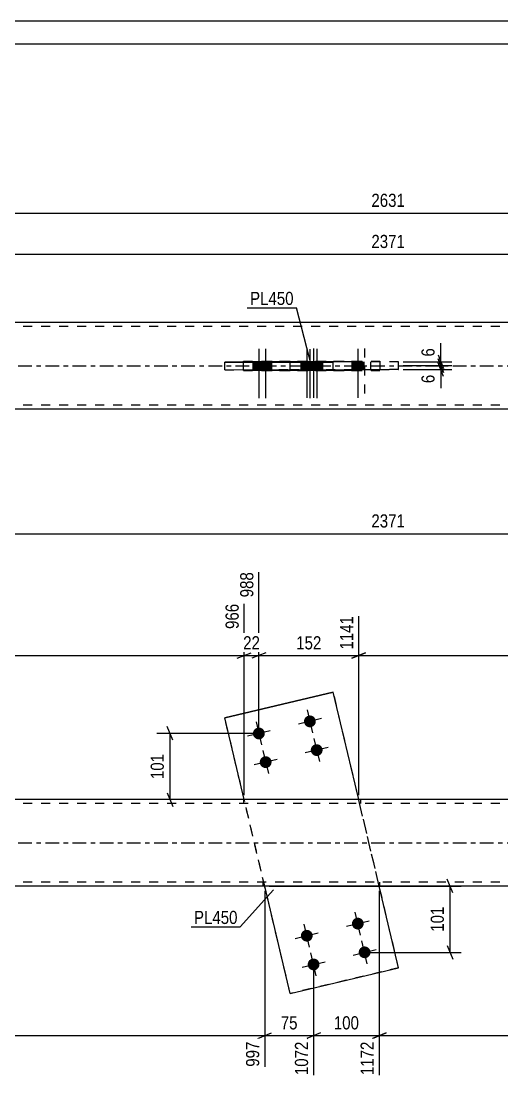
# Model space of a CAD drawing. Header units: millimetres. Extents: x 0 to 594, y 0 to 420.
# Drawn here: x 252.6 to 357.3, y 189.6 to 420 of the extents above; entities that cross this region are included whole.
import ezdxf

# ---------------------------------------------------------------- set-up
doc = ezdxf.new("R2010")
doc.units = ezdxf.units.MM
doc.linetypes.add('DXK_LINE_DOT2', pattern=[3.9198, 1.9599, -1.9599])
doc.linetypes.add('DXK_LINE_DOT3', pattern=[5.9187, 2.979, -0.9799, 0.9799, -0.9799])
doc.styles.add('Arial Narrow', font='ARIALN.TTF', dxfattribs={"height": 0.2})

# ---------------------------------------------------------------- blocks, each defined once
blk = doc.blocks.new('Unknown-585696697-1128')
at = {"color": 5, "linetype": 'Continuous'}
for p, q in [((594, 420), (0, 420)), ((589, 415), (5, 415))]:
    blk.add_line(p, q, dxfattribs=at)
blk = doc.blocks.new('Part-585696697-2000 - 1994')
at = {"color": 2, "linetype": 'Continuous'}
for p, q in [((501.93, 250.29), (163.15, 250.29)), ((501.93, 231.43), (163.15, 231.43))]:
    blk.add_line(p, q, dxfattribs=at)
at = {"color": 7, "linetype": 'DXK_LINE_DOT2'}
for p, q in [((501.93, 249.43), (163.15, 249.43)), ((301.03, 250.29), (301.03, 249.43)), ((326.48, 250.29), (326.48, 249.43)), ((501.93, 232.29), (163.15, 232.29)), ((305.29, 231.43), (305.29, 232.29)), ((330.74, 231.43), (330.74, 232.29))]:
    blk.add_line(p, q, dxfattribs=at)
at = {"color": 7, "linetype": 'DXK_LINE_DOT3'}
blk.add_line((163.15, 240.86), (501.93, 240.86), dxfattribs=at)
blk = doc.blocks.new('Part-585696697-2032 - 1994')
at = {"color": 2, "linetype": 'Continuous'}
for p, q in [((320.59, 273.69), (296.95, 268.09)), ((296.95, 268.09), (320.59, 273.69)), ((326.13, 250.29), (320.59, 273.69)), ((301.17, 250.29), (296.95, 268.09)), ((311.19, 208.01), (305.64, 231.43)), ((334.82, 213.61), (330.6, 231.43)), ((311.19, 208.01), (334.82, 213.61))]:
    blk.add_line(p, q, dxfattribs=at)
at = {"color": 7, "linetype": 'DXK_LINE_DOT2'}
for p, q in [((320.59, 273.69), (320.59, 273.69)), ((334.82, 213.61), (320.59, 273.69)), ((296.95, 268.09), (296.95, 268.09)), ((311.19, 208.01), (296.95, 268.09)), ((301.29, 249.78), (301.17, 250.29)), ((305.64, 231.43), (301.29, 249.78)), ((326.25, 249.78), (326.13, 250.29)), ((330.6, 231.43), (326.25, 249.78)), ((334.82, 213.61), (311.19, 208.01)), ((334.82, 213.61), (334.82, 213.61)), ((311.19, 208.01), (311.19, 208.01))]:
    blk.add_line(p, q, dxfattribs=at)
blk = doc.blocks.new('Bolt-585696697-2035 - 1994')
at = {"linetype": 'Continuous'}
for points in [[(315.48, 268.63), (315.75, 268.6), (316.01, 268.52), (316.24, 268.38), (316.44, 268.2), (316.6, 267.99), (316.71, 267.74), (316.76, 267.48), (316.76, 267.21), (316.71, 266.94), (316.6, 266.7), (316.44, 266.48), (316.24, 266.3), (316.01, 266.17), (315.75, 266.08), (315.48, 266.06), (315.22, 266.08), (314.96, 266.17), (314.73, 266.3), (314.53, 266.48), (314.37, 266.7), (314.26, 266.94), (314.2, 267.21), (314.2, 267.48), (314.26, 267.74), (314.37, 267.99), (314.53, 268.2), (314.73, 268.38), (314.96, 268.52), (315.22, 268.6)], [(304.36, 265.99), (304.63, 265.97), (304.89, 265.88), (305.12, 265.75), (305.32, 265.57), (305.48, 265.35), (305.59, 265.11), (305.64, 264.84), (305.64, 264.57), (305.59, 264.31), (305.48, 264.06), (305.32, 263.85), (305.12, 263.67), (304.89, 263.53), (304.63, 263.45), (304.36, 263.42), (304.1, 263.45), (303.84, 263.53), (303.61, 263.67), (303.41, 263.85), (303.25, 264.06), (303.14, 264.31), (303.08, 264.57), (303.08, 264.84), (303.14, 265.11), (303.25, 265.35), (303.41, 265.57), (303.61, 265.75), (303.84, 265.88), (304.1, 265.97)], [(316.97, 262.37), (317.23, 262.34), (317.49, 262.26), (317.72, 262.13), (317.92, 261.95), (318.08, 261.73), (318.19, 261.48), (318.24, 261.22), (318.24, 260.95), (318.19, 260.69), (318.08, 260.44), (317.92, 260.23), (317.72, 260.05), (317.49, 259.91), (317.23, 259.83), (316.97, 259.8), (316.7, 259.83), (316.44, 259.91), (316.21, 260.05), (316.01, 260.23), (315.85, 260.44), (315.74, 260.69), (315.69, 260.95), (315.69, 261.22), (315.74, 261.48), (315.85, 261.73), (316.01, 261.95), (316.21, 262.13), (316.44, 262.26), (316.7, 262.34)], [(305.84, 259.74), (306.11, 259.71), (306.37, 259.63), (306.6, 259.49), (306.8, 259.31), (306.96, 259.1), (307.07, 258.85), (307.12, 258.59), (307.12, 258.32), (307.07, 258.06), (306.96, 257.81), (306.8, 257.59), (306.6, 257.41), (306.37, 257.28), (306.11, 257.19), (305.84, 257.17), (305.58, 257.19), (305.32, 257.28), (305.09, 257.41), (304.89, 257.59), (304.73, 257.81), (304.62, 258.06), (304.57, 258.32), (304.57, 258.59), (304.62, 258.85), (304.73, 259.1), (304.89, 259.31), (305.09, 259.49), (305.32, 259.63), (305.58, 259.71)]]:
    blk.add_hatch(color=1, dxfattribs=at).paths.add_polyline_path(points)
at = {"color": 1, "linetype": 'Continuous'}
for p, q in [((314.89, 269.85), (316.08, 264.84)), ((317.99, 267.94), (312.98, 266.75)), ((306.86, 265.3), (301.86, 264.12)), ((303.77, 267.21), (304.96, 262.21)), ((316.37, 263.59), (317.56, 258.59)), ((305.25, 260.96), (306.44, 255.95)), ((319.47, 261.68), (314.46, 260.5)), ((308.35, 259.05), (303.34, 257.86))]:
    blk.add_line(p, q, dxfattribs=at)
blk = doc.blocks.new('Bolt-585696697-2036 - 1994')
at = {"linetype": 'Continuous'}
for points in [[(325.93, 224.53), (326.2, 224.51), (326.45, 224.42), (326.68, 224.29), (326.88, 224.11), (327.04, 223.89), (327.15, 223.65), (327.21, 223.38), (327.21, 223.11), (327.15, 222.85), (327.04, 222.61), (326.88, 222.39), (326.68, 222.21), (326.45, 222.07), (326.2, 221.99), (325.93, 221.96), (325.66, 221.99), (325.41, 222.07), (325.17, 222.21), (324.97, 222.39), (324.82, 222.61), (324.71, 222.85), (324.65, 223.11), (324.65, 223.38), (324.71, 223.65), (324.82, 223.89), (324.97, 224.11), (325.17, 224.29), (325.41, 224.42), (325.66, 224.51)], [(314.81, 221.9), (315.08, 221.87), (315.33, 221.79), (315.56, 221.65), (315.76, 221.47), (315.92, 221.26), (316.03, 221.01), (316.09, 220.75), (316.09, 220.48), (316.03, 220.22), (315.92, 219.97), (315.76, 219.75), (315.56, 219.57), (315.33, 219.44), (315.08, 219.36), (314.81, 219.33), (314.54, 219.36), (314.29, 219.44), (314.05, 219.57), (313.85, 219.75), (313.69, 219.97), (313.59, 220.22), (313.53, 220.48), (313.53, 220.75), (313.59, 221.01), (313.69, 221.26), (313.85, 221.47), (314.05, 221.65), (314.29, 221.79), (314.54, 221.87)], [(327.41, 218.28), (327.68, 218.25), (327.93, 218.17), (328.17, 218.03), (328.37, 217.85), (328.52, 217.64), (328.63, 217.39), (328.69, 217.13), (328.69, 216.86), (328.63, 216.6), (328.52, 216.35), (328.37, 216.13), (328.17, 215.95), (327.93, 215.82), (327.68, 215.74), (327.41, 215.71), (327.14, 215.74), (326.89, 215.82), (326.66, 215.95), (326.46, 216.13), (326.3, 216.35), (326.19, 216.6), (326.13, 216.86), (326.13, 217.13), (326.19, 217.39), (326.3, 217.64), (326.46, 217.85), (326.66, 218.03), (326.89, 218.17), (327.14, 218.25)], [(316.29, 215.64), (316.56, 215.62), (316.81, 215.53), (317.05, 215.4), (317.25, 215.22), (317.4, 215), (317.51, 214.76), (317.57, 214.49), (317.57, 214.22), (317.51, 213.96), (317.4, 213.72), (317.25, 213.5), (317.05, 213.32), (316.81, 213.18), (316.56, 213.1), (316.29, 213.07), (316.02, 213.1), (315.77, 213.18), (315.53, 213.32), (315.33, 213.5), (315.18, 213.72), (315.07, 213.96), (315.01, 214.22), (315.01, 214.49), (315.07, 214.76), (315.18, 215), (315.33, 215.22), (315.53, 215.4), (315.77, 215.53), (316.02, 215.62)]]:
    blk.add_hatch(color=1, dxfattribs=at).paths.add_polyline_path(points)
at = {"color": 1, "linetype": 'Continuous'}
for p, q in [((323.43, 222.66), (328.43, 223.84)), ((326.52, 220.75), (325.34, 225.75)), ((312.31, 220.02), (317.31, 221.21)), ((315.4, 218.11), (314.22, 223.12)), ((328, 214.49), (326.82, 219.5)), ((316.88, 211.86), (315.7, 216.86)), ((324.91, 216.4), (329.91, 217.59)), ((313.79, 213.77), (318.79, 214.95))]:
    blk.add_line(p, q, dxfattribs=at)
blk = doc.blocks.new('Part-585696697-1694 - 1676')
at = {"color": 2, "linetype": 'Continuous'}
for p, q in [((311.19, 345.75), (296.95, 345.67)), ((296.95, 343.95), (296.95, 345.67)), ((296.95, 345.67), (320.59, 345.66)), ((326.48, 345.75), (311.19, 345.75)), ((326.48, 345.69), (320.59, 345.66)), ((320.59, 343.94), (320.59, 345.66)), ((320.59, 343.94), (296.95, 343.95)), ((326.48, 343.98), (320.59, 343.94))]:
    blk.add_line(p, q, dxfattribs=at)
at = {"color": 7, "linetype": 'DXK_LINE_DOT2'}
for p, q in [((311.19, 344.04), (311.19, 345.75)), ((334.82, 345.74), (326.48, 345.75)), ((334.82, 345.74), (326.48, 345.69)), ((334.82, 344.03), (334.82, 345.74)), ((296.95, 343.95), (311.19, 344.04)), ((311.19, 344.04), (334.82, 344.03)), ((334.82, 344.03), (326.48, 343.98))]:
    blk.add_line(p, q, dxfattribs=at)
blk = doc.blocks.new('Part-585696697-1749 - 1676')
at = {"color": 2, "linetype": 'Continuous'}
for p, q in [((501.93, 354.28), (163.15, 354.28)), ((301.03, 345.66), (301.03, 345.84)), ((301.03, 345.83), (326.48, 345.83)), ((305.29, 345.83), (305.29, 345.66)), ((326.48, 345.84), (326.48, 343.83)), ((301.03, 343.95), (301.03, 343.83)), ((301.03, 343.83), (301.03, 343.84)), ((326.48, 343.83), (301.03, 343.83)), ((305.29, 343.86), (305.29, 343.95)), ((305.29, 343.86), (305.29, 343.86)), ((326.48, 343.86), (305.29, 343.86)), ((501.93, 335.42), (163.15, 335.42))]:
    blk.add_line(p, q, dxfattribs=at)
at = {"color": 7, "linetype": 'DXK_LINE_DOT2'}
for p, q in [((501.93, 353.42), (163.15, 353.42)), ((301.03, 345.84), (326.48, 345.84)), ((301.03, 343.84), (301.03, 345.66)), ((305.29, 345.86), (305.29, 345.83)), ((305.29, 345.86), (330.74, 345.86)), ((305.29, 345.86), (305.29, 345.86)), ((305.29, 345.86), (330.74, 345.86)), ((305.29, 345.86), (305.29, 345.83)), ((305.29, 343.86), (305.29, 345.66)), ((330.74, 345.86), (330.74, 343.86)), ((301.03, 343.84), (326.48, 343.84)), ((305.29, 343.86), (330.74, 343.86)), ((330.74, 343.86), (326.48, 343.86)), ((501.93, 336.28), (163.15, 336.28))]:
    blk.add_line(p, q, dxfattribs=at)
at = {"color": 7, "linetype": 'DXK_LINE_DOT3'}
blk.add_line((163.15, 344.85), (501.93, 344.85), dxfattribs=at)
blk = doc.blocks.new('Bolt-585696697-1755 - 1676')
at = {"linetype": 'Continuous'}
for points in [[(305.65, 345.67), (303.08, 345.67), (303.08, 343.96), (305.65, 343.96)], [(307.13, 345.68), (304.56, 345.68), (304.56, 343.97), (307.13, 343.96)], [(316.77, 345.67), (314.2, 345.67), (314.2, 343.95), (316.77, 343.95)], [(318.25, 345.68), (315.68, 345.68), (315.68, 343.96), (318.25, 343.96)]]:
    blk.add_hatch(color=1, dxfattribs=at).paths.add_polyline_path(points)
at = {"color": 1, "linetype": 'Continuous'}
for p, q in [((304.36, 348.53), (304.36, 337.81)), ((305.84, 348.54), (305.84, 337.82)), ((315.48, 348.52), (315.48, 337.81)), ((316.97, 348.53), (316.97, 337.82)), ((303.08, 345.67), (303.08, 343.96)), ((304.56, 345.68), (304.56, 343.97)), ((305.65, 345.67), (305.65, 343.96)), ((307.13, 345.68), (307.13, 343.96)), ((314.2, 345.67), (314.2, 343.95)), ((315.68, 345.68), (315.68, 343.96)), ((316.77, 345.67), (316.77, 343.95)), ((318.25, 345.68), (318.25, 343.96))]:
    blk.add_line(p, q, dxfattribs=at)
blk = doc.blocks.new('Bolt-585696697-1756 - 1676')
at = {"linetype": 'Continuous'}
for points in [[(313.52, 344.02), (316.09, 344.02), (316.09, 345.73), (313.52, 345.73)], [(315, 344.03), (317.58, 344.03), (317.58, 345.74), (315, 345.74)], [(324.64, 344.02), (327.21, 344.02), (327.21, 345.73), (324.64, 345.73)]]:
    blk.add_hatch(color=1, dxfattribs=at).paths.add_polyline_path(points)
at = {"color": 1, "linetype": 'Continuous'}
for p, q in [((314.81, 348.59), (314.81, 337.88)), ((316.29, 348.6), (316.29, 337.89)), ((325.93, 348.59), (325.93, 337.87)), ((313.52, 345.73), (313.52, 344.02)), ((315, 345.74), (315, 344.03)), ((316.09, 345.73), (316.09, 344.02)), ((317.58, 345.74), (317.58, 344.03)), ((324.64, 345.73), (324.64, 344.02)), ((327.21, 345.73), (327.21, 344.02))]:
    blk.add_line(p, q, dxfattribs=at)
at = {"color": 1, "linetype": 'DXK_LINE_DOT2'}
for p, q in [((327.41, 348.6), (327.41, 337.88)), ((326.13, 345.74), (326.13, 344.02)), ((328.7, 345.74), (328.7, 344.02))]:
    blk.add_line(p, q, dxfattribs=at)
blk = doc.blocks.new('StraightDimension-585696697-2326 - 1994')
at = {"color": 7, "linetype": 'Continuous'}
for p, q in [((305.64, 230.43), (305.64, 192.05)), ((316.29, 213.36), (316.29, 190.22)), ((304.14, 198.24), (307.14, 199.44)), ((305.64, 198.84), (316.29, 198.84)), ((317.79, 199.44), (314.79, 198.24))]:
    blk.add_line(p, q, dxfattribs=at)
at = {"color": 0}
blk.add_wipeout([(313.39, 199.59), (313.39, 203.79), (308.54, 203.79), (308.54, 199.59)], dxfattribs=at)
at = {"color": 0, "linetype": 'Continuous'}
blk.add_wipeout([(315.69, 198.14), (311.49, 198.14), (311.49, 189.62), (315.69, 189.62)], dxfattribs=at)
at = {"color": 3, "style": 'Arial Narrow'}
blk.add_text('75', height=2.863, dxfattribs=at).set_placement((309.14, 200.19))
at = {"color": 3, "linetype": 'Continuous', "style": 'Arial Narrow'}
blk.add_text('1072', height=2.863, rotation=90.0002, dxfattribs=at).set_placement((315.09, 190.22))
blk = doc.blocks.new('StraightDimension-585696697-2139 - 1994')
at = {"color": 7, "linetype": 'Continuous'}
for p, q in [((285.6, 263.21), (284.4, 266.21)), ((303.36, 264.71), (282.15, 264.71)), ((285, 250.29), (285, 264.71)), ((284.4, 251.79), (285.6, 248.79)), ((325.13, 250.29), (282.15, 250.29))]:
    blk.add_line(p, q, dxfattribs=at)
at = {"color": 0}
blk.add_wipeout([(284.25, 260.84), (280.05, 260.84), (280.05, 254.16), (284.25, 254.16)], dxfattribs=at)
at = {"color": 3, "style": 'Arial Narrow'}
blk.add_text('101', height=2.863, rotation=90.0002, dxfattribs=at).set_placement((283.65, 254.76))
blk = doc.blocks.new('StraightDimension-585696697-2340 - 1994')
at = {"color": 7, "linetype": 'Continuous'}
for p, q in [((305.64, 230.43), (305.64, 192.05)), ((163.15, 229.13), (163.15, 195.71)), ((164.65, 199.44), (161.65, 198.24)), ((163.15, 198.84), (305.64, 198.84)), ((304.14, 198.24), (307.14, 199.44))]:
    blk.add_line(p, q, dxfattribs=at)
at = {"color": 0}
blk.add_wipeout([(237.74, 199.59), (237.74, 203.79), (231.05, 203.79), (231.05, 199.59)], dxfattribs=at)
at = {"color": 0, "linetype": 'Continuous'}
for points in [[(162.55, 198.14), (158.35, 198.14), (158.35, 195.11), (162.55, 195.11)], [(305.04, 198.14), (300.84, 198.14), (300.84, 191.45), (305.04, 191.45)]]:
    blk.add_wipeout(points, dxfattribs=at)
at = {"color": 3, "style": 'Arial Narrow'}
blk.add_text('997', height=2.863, dxfattribs=at).set_placement((231.65, 200.19))
at = {"color": 3, "linetype": 'Continuous', "style": 'Arial Narrow'}
for s, height, p in [('0', 2.86, (161.95, 195.71)), ('997', 2.863, (304.44, 192.05))]:
    blk.add_text(s, height=height, rotation=90.0002, dxfattribs=at).set_placement(p)
blk = doc.blocks.new('StraightDimension-585696697-2083 - 1994')
at = {"color": 7, "linetype": 'Continuous'}
blk.add_line((163.15, 308.26), (501.93, 308.26), dxfattribs=at)
at = {"color": 0}
blk.add_wipeout([(336.8, 309.01), (336.8, 313.21), (328.29, 313.21), (328.29, 309.01)], dxfattribs=at)
at = {"color": 3, "style": 'Arial Narrow'}
blk.add_text('2371', height=2.863, dxfattribs=at).set_placement((328.89, 309.61))
blk = doc.blocks.new('StraightDimension-585696697-2416 - 1994')
at = {"color": 7, "linetype": 'Continuous'}
for p, q in [((304.36, 265.71), (304.36, 299.88)), ((326.13, 251.29), (326.13, 290.3)), ((305.86, 282.29), (302.86, 281.09)), ((304.36, 281.69), (326.13, 281.69)), ((324.63, 281.09), (327.63, 282.29))]:
    blk.add_line(p, q, dxfattribs=at)
at = {"color": 0, "linetype": 'Continuous'}
blk.add_wipeout([(325.53, 290.9), (321.33, 290.9), (321.33, 282.39), (325.53, 282.39)], dxfattribs=at)
at = {"color": 0}
blk.add_wipeout([(318.59, 282.44), (318.59, 286.64), (311.9, 286.64), (311.9, 282.44)], dxfattribs=at)
at = {"color": 3, "linetype": 'Continuous', "style": 'Arial Narrow'}
blk.add_text('1141', height=2.863, rotation=90.0002, dxfattribs=at).set_placement((324.93, 282.99))
at = {"color": 3, "style": 'Arial Narrow'}
blk.add_text('152', height=2.863, dxfattribs=at).set_placement((312.5, 283.04))
blk = doc.blocks.new('StraightDimension-585696697-2189 - 1994')
at = {"color": 7, "linetype": 'Continuous'}
for p, q in [((346.63, 229.93), (345.43, 232.93)), ((306.64, 231.43), (348.43, 231.43)), ((346.03, 216.99), (346.03, 231.43)), ((328.41, 216.99), (348.43, 216.99)), ((345.43, 218.49), (346.63, 215.49))]:
    blk.add_line(p, q, dxfattribs=at)
at = {"color": 0}
blk.add_wipeout([(345.28, 227.55), (341.08, 227.55), (341.08, 220.87), (345.28, 220.87)], dxfattribs=at)
at = {"color": 3, "style": 'Arial Narrow'}
blk.add_text('101', height=2.863, rotation=90.0002, dxfattribs=at).set_placement((344.68, 221.47))
blk = doc.blocks.new('StraightDimension-585696697-2432 - 1994')
at = {"color": 7, "linetype": 'Continuous'}
for p, q in [((326.13, 251.29), (326.13, 290.3)), ((501.93, 253.98), (501.93, 290.3)), ((327.63, 282.29), (324.63, 281.09)), ((326.13, 281.69), (501.93, 281.69)), ((500.43, 281.09), (503.43, 282.29))]:
    blk.add_line(p, q, dxfattribs=at)
at = {"color": 0, "linetype": 'Continuous'}
blk.add_wipeout([(501.33, 290.9), (497.13, 290.9), (497.13, 282.39), (501.33, 282.39)], dxfattribs=at)
at = {"color": 0}
blk.add_wipeout([(418.29, 282.44), (418.29, 286.64), (409.77, 286.64), (409.77, 282.44)], dxfattribs=at)
at = {"color": 3, "linetype": 'Continuous', "style": 'Arial Narrow'}
blk.add_text('2371', height=2.863, rotation=90.0002, dxfattribs=at).set_placement((500.73, 282.99))
at = {"color": 3, "style": 'Arial Narrow'}
blk.add_text('1231', height=2.863, dxfattribs=at).set_placement((410.37, 283.04))
blk = doc.blocks.new('StraightDimension-585696697-2300 - 1994')
at = {"color": 7, "linetype": 'Continuous'}
for p, q in [((330.6, 230.43), (330.6, 190.22)), ((501.93, 227.7), (501.93, 190.22)), ((332.1, 199.44), (329.1, 198.24)), ((330.6, 198.84), (501.93, 198.84)), ((500.43, 198.24), (503.43, 199.44))]:
    blk.add_line(p, q, dxfattribs=at)
at = {"color": 0}
blk.add_wipeout([(420.52, 199.59), (420.52, 203.79), (412.01, 203.79), (412.01, 199.59)], dxfattribs=at)
at = {"color": 0, "linetype": 'Continuous'}
blk.add_wipeout([(501.33, 198.14), (497.13, 198.14), (497.13, 189.62), (501.33, 189.62)], dxfattribs=at)
at = {"color": 3, "style": 'Arial Narrow'}
blk.add_text('1199', height=2.863, dxfattribs=at).set_placement((412.61, 200.19))
at = {"color": 3, "linetype": 'Continuous', "style": 'Arial Narrow'}
blk.add_text('2371', height=2.863, rotation=90.0002, dxfattribs=at).set_placement((500.73, 190.22))
blk = doc.blocks.new('StraightDimension-585696697-2312 - 1994')
at = {"color": 7, "linetype": 'Continuous'}
for p, q in [((330.6, 230.43), (330.6, 190.22)), ((316.29, 213.36), (316.29, 190.22)), ((317.79, 199.44), (314.79, 198.24)), ((316.29, 198.84), (330.6, 198.84)), ((329.1, 198.24), (332.1, 199.44))]:
    blk.add_line(p, q, dxfattribs=at)
at = {"color": 0}
blk.add_wipeout([(326.79, 199.59), (326.79, 203.79), (320.1, 203.79), (320.1, 199.59)], dxfattribs=at)
at = {"color": 0, "linetype": 'Continuous'}
blk.add_wipeout([(330, 198.14), (325.8, 198.14), (325.8, 189.62), (330, 189.62)], dxfattribs=at)
at = {"color": 3, "style": 'Arial Narrow'}
blk.add_text('100', height=2.863, dxfattribs=at).set_placement((320.7, 200.19))
at = {"color": 3, "linetype": 'Continuous', "style": 'Arial Narrow'}
blk.add_text('1172', height=2.863, rotation=90.0002, dxfattribs=at).set_placement((329.4, 190.22))
blk = doc.blocks.new('StraightDimension-585696697-2384 - 1994')
at = {"color": 7, "linetype": 'Continuous'}
for p, q in [((301.17, 251.29), (301.17, 292.98)), ((163.15, 251.29), (163.15, 284.82)), ((164.65, 282.29), (161.65, 281.09)), ((163.15, 281.69), (301.17, 281.69)), ((299.67, 281.09), (302.67, 282.29))]:
    blk.add_line(p, q, dxfattribs=at)
at = {"color": 0, "linetype": 'Continuous'}
for points in [[(300.57, 293.58), (296.37, 293.58), (296.37, 286.89), (300.57, 286.89)], [(162.55, 285.42), (158.35, 285.42), (158.35, 282.39), (162.55, 282.39)]]:
    blk.add_wipeout(points, dxfattribs=at)
at = {"color": 0}
blk.add_wipeout([(235.5, 282.44), (235.5, 286.64), (228.82, 286.64), (228.82, 282.44)], dxfattribs=at)
at = {"color": 3, "linetype": 'Continuous', "style": 'Arial Narrow'}
for s, height, p in [('966', 2.863, (299.97, 287.49)), ('0', 2.86, (161.95, 282.99))]:
    blk.add_text(s, height=height, rotation=90.0002, dxfattribs=at).set_placement(p)
at = {"color": 3, "style": 'Arial Narrow'}
blk.add_text('966', height=2.863, dxfattribs=at).set_placement((229.42, 283.04))
blk = doc.blocks.new('StraightDimension-585696697-2400 - 1994')
at = {"color": 7, "linetype": 'Continuous'}
for p, q in [((304.36, 265.71), (304.36, 299.88)), ((301.17, 251.29), (301.17, 292.98)), ((299.67, 281.09), (302.67, 282.29)), ((301.17, 281.69), (304.36, 281.69)), ((305.86, 282.29), (302.86, 281.09))]:
    blk.add_line(p, q, dxfattribs=at)
at = {"color": 0, "linetype": 'Continuous'}
blk.add_wipeout([(303.76, 300.48), (299.56, 300.48), (299.56, 293.79), (303.76, 293.79)], dxfattribs=at)
at = {"color": 0}
blk.add_wipeout([(305.2, 282.44), (305.2, 286.64), (300.34, 286.64), (300.34, 282.44)], dxfattribs=at)
at = {"color": 3, "linetype": 'Continuous', "style": 'Arial Narrow'}
blk.add_text('988', height=2.863, rotation=90.0002, dxfattribs=at).set_placement((303.16, 294.39))
at = {"color": 3, "style": 'Arial Narrow'}
blk.add_text('22', height=2.863, dxfattribs=at).set_placement((300.94, 283.04))
blk = doc.blocks.new('StraightDimension-585696697-1872 - 1676')
at = {"color": 7, "linetype": 'Continuous'}
blk.add_line((144.58, 378.15), (520.5, 378.15), dxfattribs=at)
at = {"color": 0}
blk.add_wipeout([(336.8, 378.9), (336.8, 383.1), (328.29, 383.1), (328.29, 378.9)], dxfattribs=at)
at = {"color": 3, "style": 'Arial Narrow'}
blk.add_text('2631', height=2.863, dxfattribs=at).set_placement((328.89, 379.5))
blk = doc.blocks.new('StraightDimension-585696697-1883 - 1676')
at = {"color": 7, "linetype": 'Continuous'}
for p, q in [((343.41, 346.39), (344.61, 343.39)), ((335.82, 344.89), (346.41, 344.89)), ((335.82, 344.03), (346.41, 344.03)), ((344.61, 342.53), (343.41, 345.53)), ((344.01, 344.03), (344.01, 344.89))]:
    blk.add_line(p, q, dxfattribs=at)
at = {"color": 0}
blk.add_wipeout([(343.26, 343.5), (339.06, 343.5), (339.06, 340.48), (343.26, 340.48)], dxfattribs=at)
at = {"color": 7, "linetype": 'Continuous'}
blk.add_line((344.01, 344.03), (344.01, 339.95), dxfattribs=at)
blk.add_line((344.01, 344.03), (344.01, 339.95), dxfattribs=at)
at = {"color": 3, "style": 'Arial Narrow'}
blk.add_text('6', height=2.86, rotation=90.0002, dxfattribs=at).set_placement((342.66, 341.08))
blk = doc.blocks.new('StraightDimension-585696697-1841 - 1676')
at = {"color": 7, "linetype": 'Continuous'}
blk.add_line((163.15, 369.19), (501.93, 369.19), dxfattribs=at)
at = {"color": 0}
blk.add_wipeout([(336.8, 369.94), (336.8, 374.14), (328.29, 374.14), (328.29, 369.94)], dxfattribs=at)
at = {"color": 3, "style": 'Arial Narrow'}
blk.add_text('2371', height=2.863, dxfattribs=at).set_placement((328.89, 370.54))
blk = doc.blocks.new('StraightDimension-585696697-1887 - 1676')
at = {"color": 7, "linetype": 'Continuous'}
for p, q in [((335.82, 345.74), (346.41, 345.74)), ((343.41, 347.24), (344.61, 344.24)), ((344.61, 343.39), (343.41, 346.39)), ((344.01, 344.89), (344.01, 345.74)), ((335.82, 344.89), (346.41, 344.89))]:
    blk.add_line(p, q, dxfattribs=at)
at = {"color": 0}
blk.add_wipeout([(343.26, 349.3), (339.06, 349.3), (339.06, 346.27), (343.26, 346.27)], dxfattribs=at)
at = {"color": 7, "linetype": 'Continuous'}
blk.add_line((344.01, 345.74), (344.01, 349.82), dxfattribs=at)
blk.add_line((344.01, 345.74), (344.01, 349.82), dxfattribs=at)
at = {"color": 3, "style": 'Arial Narrow'}
blk.add_text('6', height=2.86, rotation=90.0002, dxfattribs=at).set_placement((342.66, 346.87))
blk = doc.blocks.new('Mark-585696697-2028 - 1994')
at = {"color": 0}
blk.add_wipeout([(299.72, 223.17), (299.72, 226.17), (290.22, 226.17), (290.22, 223.17)], dxfattribs=at)
blk.add_wipeout([(299.72, 223.17), (299.72, 226.17), (290.22, 226.17), (290.22, 223.17)], dxfattribs=at)
at = {"color": 30, "linetype": 'Continuous'}
for p in [(307.52, 230.62), (289.62, 222.57)]:
    blk.add_line(p, (300.32, 222.57), dxfattribs=at)
at = {"color": 3, "style": 'Arial Narrow'}
blk.add_text('PL450', height=2.863, dxfattribs=at).set_placement((290.22, 223.17))
blk = doc.blocks.new('Mark-585696697-1690 - 1676')
at = {"color": 0}
blk.add_wipeout([(311.95, 358.12), (311.95, 361.12), (302.44, 361.12), (302.44, 358.12)], dxfattribs=at)
blk.add_wipeout([(311.95, 358.12), (311.95, 361.12), (302.44, 361.12), (302.44, 358.12)], dxfattribs=at)
at = {"color": 30, "linetype": 'Continuous'}
for p in [(301.84, 357.52), (315.93, 344.59)]:
    blk.add_line(p, (312.55, 357.52), dxfattribs=at)
at = {"color": 3, "style": 'Arial Narrow'}
blk.add_text('PL450', height=2.863, dxfattribs=at).set_placement((302.44, 358.12))

msp = doc.modelspace()

# ---------------------------------------------------------------- block references
for name in ['Unknown-585696697-1128', 'Part-585696697-1749 - 1676', 'Bolt-585696697-1755 - 1676', 'Bolt-585696697-1756 - 1676', 'Part-585696697-1694 - 1676', 'Part-585696697-2032 - 1994', 'Bolt-585696697-2035 - 1994', 'Part-585696697-2000 - 1994', 'Bolt-585696697-2036 - 1994']:
    msp.add_blockref(name, (0, 0))

# ---------------------------------------------------------------- next in the draw order: block references
for name in ['StraightDimension-585696697-1872 - 1676', 'StraightDimension-585696697-1883 - 1676', 'StraightDimension-585696697-2139 - 1994', 'StraightDimension-585696697-2326 - 1994']:
    msp.add_blockref(name, (0, 0))

# ---------------------------------------------------------------- next in the draw order: block references
for name in ['StraightDimension-585696697-1841 - 1676', 'StraightDimension-585696697-1887 - 1676', 'StraightDimension-585696697-2083 - 1994', 'StraightDimension-585696697-2340 - 1994']:
    msp.add_blockref(name, (0, 0))

# ---------------------------------------------------------------- next in the draw order: block references
for name in ['Mark-585696697-1690 - 1676', 'StraightDimension-585696697-2416 - 1994', 'StraightDimension-585696697-2189 - 1994']:
    msp.add_blockref(name, (0, 0))

# ---------------------------------------------------------------- next in the draw order: block references
for name in ['StraightDimension-585696697-2384 - 1994', 'StraightDimension-585696697-2432 - 1994', 'Mark-585696697-2028 - 1994', 'StraightDimension-585696697-2300 - 1994']:
    msp.add_blockref(name, (0, 0))

# ---------------------------------------------------------------- next in the draw order: block references
for name in ['StraightDimension-585696697-2400 - 1994', 'StraightDimension-585696697-2312 - 1994']:
    msp.add_blockref(name, (0, 0))

doc.saveas('drawing.dxf')
